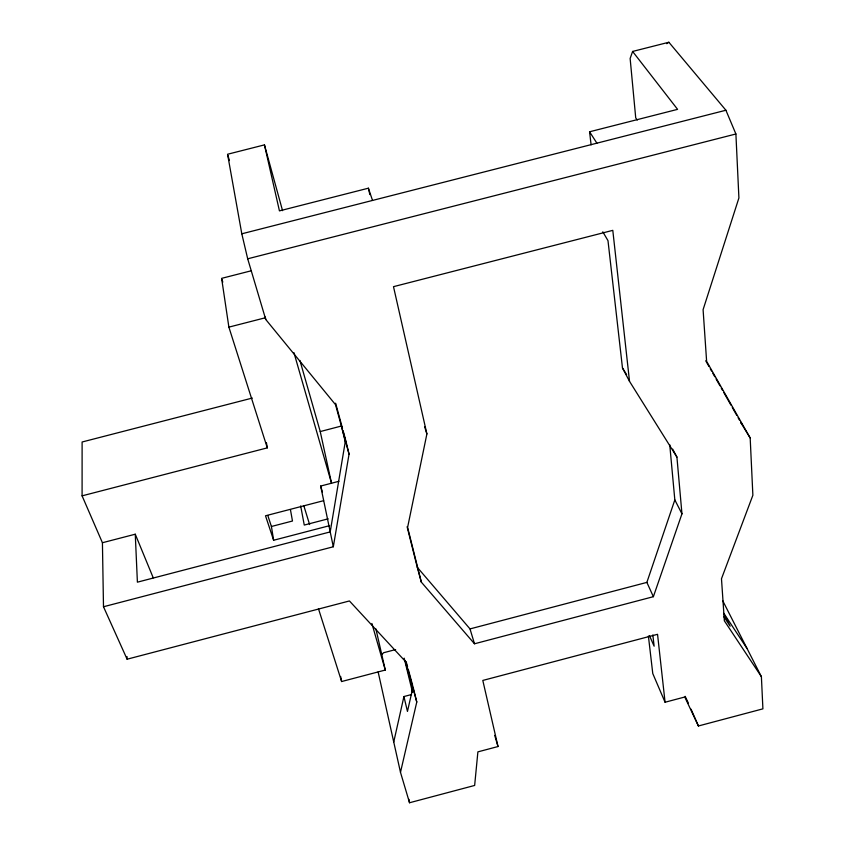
<?xml version="1.0" encoding="UTF-8"?>
<svg xmlns="http://www.w3.org/2000/svg" width="845" height="845" viewBox="0 0 845 845"><rect width="100%" height="100%" fill="white"/><g stroke="black" fill="none" stroke-linecap="round" stroke-linejoin="round"><path stroke-width="1.27" d="M722.739 600.774L761.398 676.687L762.908 708.849L698.414 725.982L684.777 697.009L665.068 702.237L657.547 634.31L482.801 680.436L498.011 746.536L477.89 751.87L474.647 785.449L409.529 802.75L400.488 772.33L416.775 702.026L405.801 661.867L349.429 600.953L127.099 659.206L103.491 606.752L102.425 542.733L82.092 495.846L82.113 441.998L252.328 398.058M103.491 606.752L333.31 546.768L349.048 454.135L345.594 439.759L330.205 531.906L137.397 582.173L135.263 534.209L102.425 542.733M676.919 457.092L629.525 381.359L612.794 230.358L393.495 286.666L426.894 433.939L407.607 527.375L421.328 582.12L474.489 643.784L653.375 596.686L681.957 513.834L676.919 457.092L672.662 449.107M393.738 742.026L403.921 696.544L411.526 694.537M653.375 596.686L646.869 582.395L674.828 499.913L669.747 444.724M761.398 676.687L724.355 620.821L721.482 578.751L752.874 495.254L750.18 437.974L706.621 361.354L703.093 309.671L738.91 197.962L735.9 133.985L725.908 110.241L668.87 42.25L632.609 51.45L630.138 58.474L635.725 117.899L637.257 120.032M381.813 654.748L383.503 652.762L395.629 649.573M666.768 43.697L668.87 42.25M407.1 526.72L417.282 567.322L470.01 628.912L646.869 582.395M318.47 608.749L341.623 681.535L385.288 670.043L375.898 628.902M333.31 546.768L320.656 486.055L331.525 483.224L320.234 431.563L341.486 426.007L345.383 442.305M338.94 481.291L331.525 483.224L293.944 352.64M323.603 500.684L265.51 515.788L273.622 540.251L329.582 525.664M273.622 540.251L271.425 526.488L292.476 521.016L290.437 509.63M328.166 518.83L304.263 525.062L300.672 505.933M82.092 495.846L267.295 447.871L266.428 442.727M267.295 447.871L228.879 327.131L265.129 317.826M372.529 200.434L368.388 188.192L279.441 210.88L264.453 144.886L227.569 154.255L241.807 233.801L247.691 258.802L265.742 319.473L335.539 404.702L349.048 454.135M591.099 144.854L589.578 131.788L677.584 109.354L632.609 51.45M241.807 233.801L725.908 110.241M247.691 258.802L735.9 133.985M250.997 270.844L221.622 278.354L228.879 327.131M723.7 616.417L730.154 626.187L723.732 613.459M723.88 613.396L747.086 648.59M589.578 131.788L596.897 143.175M602.802 231.805L607.988 240.656L622.48 367.987L626.631 374.641M740.632 422.31L750.18 437.974M705.723 360.783L708.955 366.476M710.254 368.758L711.553 371.029M712.842 373.31L714.785 376.722M716.085 379.004L719.972 385.827M721.26 388.108L722.559 390.39M723.859 392.661L730.978 405.188M732.277 407.459L736.808 415.434M738.107 417.715L739.396 419.986M740.695 422.268L741.994 424.539M622.48 367.987L629.525 381.359M674.828 499.913L681.957 513.834M685.168 696.322L688.443 703.283M691.062 709.177L698.414 725.982M649.488 635.662L654.125 646.193L652.847 634.933M665.068 702.237L652.773 673.549L648.4 636.031M135.263 534.209L153.23 577.8M267.812 515.524L271.425 526.488M424.676 426.894L426.894 433.939M264.453 144.886L282.557 210.669M222.013 279.611L222.805 282.124M303.788 505.627L309.608 524.555M470.01 628.912L474.489 643.784M494.705 735.393L498.011 746.536M320.656 486.055L322.41 492.012M227.939 155.512L229.417 160.582M371.884 623.483L385.288 670.043M299.922 360.488L320.234 431.563M417.282 567.322L421.328 582.12M335.623 403.202L342.5 428.415M343.186 430.939L345.256 438.502M406.202 661.815L407.575 666.821M408.262 669.335L412.709 685.622M343.545 433.538L345.605 441.079M405.125 660.6L412.909 689.7M416.775 702.026L413.047 686.879L407.459 711.427L403.921 696.544M404.174 658.149L412.561 692.456M368.388 188.192L369.846 194.572M378.137 671.902L400.488 772.33M340.641 676.465L341.623 681.535M265.267 316.991L265.742 319.473M408.927 799.317L409.529 802.75M127.014 656.565L127.099 659.206"/></g></svg>
